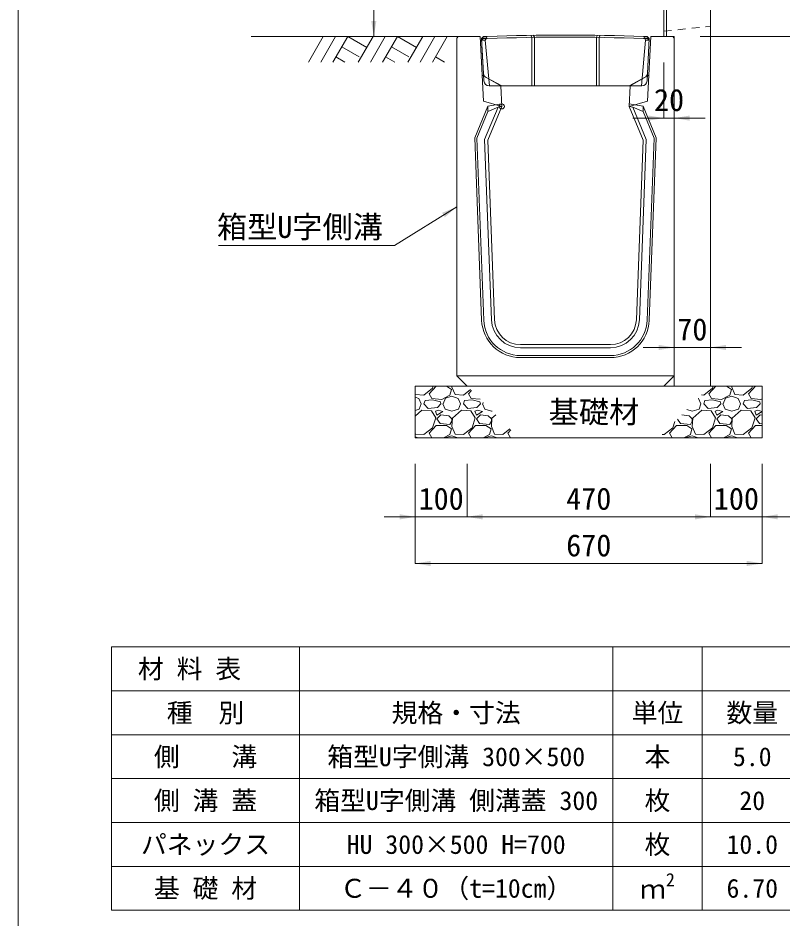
# Model space of a CAD drawing. Units: millimetres at full size. Extents: x 187207 to 255567, y 882048 to 905686.
# Drawn here: x 205297 to 206774, y 892363 to 894101 of the extents above; entities that cross this region are included whole.
import ezdxf
from ezdxf.enums import TextEntityAlignment as Align

# ---------------------------------------------------------------- set-up
doc = ezdxf.new("R2010")
doc.units = ezdxf.units.MM
doc.header["$LTSCALE"] = 20
doc.header["$PDMODE"] = 32
doc.header["$PDSIZE"] = 10
doc.linetypes.add('DASHED', pattern=[7.5, 6, -1.5])
doc.linetypes.add('USER2', pattern=[1.35, 0.75, -0.6])
for name, color, linetype, lineweight in [('0_2', 7, 'Continuous', 20), ('Defpoints_3', 8, 'Continuous', 0), ('パネックス', 2, 'Continuous', 13), ('図枠', 5, 'Continuous', 13), ('基礎材', 7, 'Continuous', 15), ('寸法・材料表', 7, 'Continuous', 13), ('寸法線', 7, 'Continuous', 13), ('引出線', 4, 'Continuous', 13), ('箱型U字側溝', 2, 'Continuous', 9), ('ﾊｯﾁﾝｸﾞ', 7, 'Continuous', 5)]:
    doc.layers.add(name, color=color, linetype=linetype, lineweight=lineweight)
doc.styles.add('ＭＳ ゴシック', font='')
doc.styles.get('ＭＳ ゴシック').set_extended_font_data('MS Gothic')

# ---------------------------------------------------------------- blocks, each defined once
blk = doc.blocks.new('filled_arrow')
at = {"color": 0, "linetype": 'Continuous', "lineweight": -2}
blk.add_solid([(7.5, 1.25), (0, 0), (7.5, -1.25)], dxfattribs=at)

msp = doc.modelspace()

# ---------------------------------------------------------------- linework, layer by layer
at = {"layer": '0_2'}
msp.add_line((206147.37, 894065.37), (205747.37, 894065.37), dxfattribs=at)
at = {"layer": 'Defpoints_3'}
for p, q in [((205477.92, 892887.01), (207416.83, 892887.01)), ((205477.92, 892887.01), (205477.92, 892801.83)), ((205840.92, 892887.01), (205840.92, 892801.83)), ((206445.92, 892887.01), (206445.92, 892801.83)), ((206618.23, 892887.01), (206618.23, 892801.83))]:
    msp.add_line(p, q, dxfattribs=at)
at = {"layer": 'パネックス'}
for p, q in [((206544.37, 894065.37), (206544.37, 894760.37)), ((206634.37, 894765.37), (206634.37, 893390.37)), ((206564.37, 894065.37), (206544.37, 894065.37)), ((206564.37, 893390.37), (206564.37, 894065.37)), ((206634.37, 893390.37), (206564.37, 893390.37))]:
    msp.add_line(p, q, dxfattribs=at)
at = {"layer": 'パネックス', "lineweight": 5}
msp.add_line((206549.37, 894765.37), (206549.37, 894065.37), dxfattribs=at)
at = {"layer": 'パネックス', "linetype": 'USER2', "lineweight": 9}
msp.add_line((206544.37, 894075.37), (206634.37, 894085.37), dxfattribs=at)
at = {"layer": '図枠'}
msp.add_line((205297.37, 904948.33), (205297.37, 882048.33), dxfattribs=at)
at = {"layer": '基礎材'}
for p, q in [((206064.37, 893390.37), (206734.37, 893390.37)), ((206064.37, 893390.37), (206064.37, 893290.37)), ((206734.37, 893390.37), (206734.37, 893290.37)), ((206064.37, 893290.37), (206734.37, 893290.37))]:
    msp.add_line(p, q, dxfattribs=at)
at = {"layer": '寸法・材料表'}
for p, q in [((205477.92, 892801.83), (207416.83, 892801.83)), ((205477.92, 892801.83), (205477.92, 892378.33)), ((205840.92, 892801.83), (205840.92, 892378.33)), ((206445.92, 892801.83), (206445.92, 892378.33)), ((206618.23, 892801.83), (206618.23, 892378.33)), ((205477.92, 892717.13), (207416.83, 892717.13)), ((205477.92, 892632.43), (207416.83, 892632.43)), ((205477.92, 892547.73), (207416.83, 892547.73)), ((205477.92, 892463.03), (207416.83, 892463.03)), ((205477.92, 892378.33), (207416.83, 892378.33))]:
    msp.add_line(p, q, dxfattribs=at)
at = {"layer": '寸法線'}
for p, q in [((205984.37, 894065.37), (205984.37, 894765.37)), ((206097.37, 894065.37), (205984.37, 894065.37)), ((206614.37, 894065.37), (206939.8, 894065.37)), ((206544.37, 894015.37), (206544.37, 893907.78)), ((206564.37, 894015.37), (206564.37, 893907.78)), ((206624.37, 893907.78), (206484.37, 893907.78)), ((206504.37, 893464.89), (206694.37, 893464.89)), ((206564.37, 893415.37), (206564.37, 893464.89)), ((206634.37, 893415.37), (206634.37, 893464.89)), ((206064.37, 893240.37), (206064.37, 893137.9)), ((206064.37, 893240.37), (206064.37, 893047.93)), ((206164.37, 893240.37), (206164.37, 893137.9)), ((206164.37, 893240.37), (206164.37, 893137.9)), ((206634.37, 893240.37), (206634.37, 893137.9)), ((206634.37, 893240.37), (206634.37, 893137.9)), ((206734.37, 893240.37), (206734.37, 893137.9)), ((206734.37, 893240.37), (206734.37, 893047.93)), ((206004.37, 893137.9), (206224.37, 893137.9)), ((206164.37, 893137.9), (206634.37, 893137.9)), ((206574.37, 893137.9), (206794.37, 893137.9)), ((206734.37, 893047.93), (206064.37, 893047.93))]:
    msp.add_line(p, q, dxfattribs=at)
at = {"layer": '引出線'}
msp.add_lwpolyline([(206144.37, 893736.37), (206024.16, 893662.09), (205684.16, 893662.09)], dxfattribs=at)
at = {"layer": '箱型U字側溝'}
for p, q in [((206192.58, 894061.23), (206203.44, 894061.23)), ((206505.28, 894061.23), (206516.15, 894061.23)), ((206204.49, 893930.83), (206204.62, 893920.71)), ((206224.38, 893929.17), (206231.37, 893930.37)), ((206484.37, 893929.17), (206477.37, 893930.37)), ((206504.25, 893930.83), (206504.13, 893920.71)), ((206198.33, 893866.46), (206211.55, 893518.25)), ((206217.55, 893518.47), (206204.37, 893865.37)), ((206441.24, 893470.37), (206267.51, 893470.37)), ((206267.51, 893464.37), (206441.24, 893464.37)), ((206441.24, 893449.37), (206267.51, 893449.37)), ((206267.51, 893445.37), (206441.24, 893445.37)), ((206144.37, 893410.37), (206564.37, 893410.37))]:
    msp.add_line(p, q, dxfattribs=at)
at = {"layer": '箱型U字側溝', "lineweight": 18}
msp.add_line((206206.91, 893970.23), (206501.81, 893970.23), dxfattribs=at)
at = {"layer": '箱型U字側溝', "lineweight": 13}
msp.add_line((206441.24, 893470.37), (206267.51, 893470.37), dxfattribs=at)
for points in [[(206229.37, 893970.37), (206193.37, 893990.37), (206189.37, 894065.37), (206147.37, 894065.37), (206144.37, 894062.37), (206144.37, 893410.37), (206164.37, 893390.37), (206544.37, 893390.37), (206564.37, 893410.37), (206564.37, 894062.37), (206561.37, 894065.37), (206519.37, 894065.37), (206515.37, 893990.37), (206479.37, 893970.37), (206477.37, 893930.37), (206504.37, 893865.37), (206491.2, 893518.47)], [(206217.55, 893518.47), (206204.37, 893865.37), (206231.37, 893930.37), (206229.37, 893970.37)]]:
    msp.add_lwpolyline(points, dxfattribs=at)
at = {"layer": '箱型U字側溝', "lineweight": 18}
for points in [[(206196.15, 893994.19), (206192.58, 894061.23), (206196.36, 894065.23)], [(206203.36, 894065.23), (206196.36, 894065.23), (206192.58, 894061.23), (206196.92, 893979.69)], [(206511.8, 893979.69), (206516.15, 894061.23), (206512.36, 894065.23), (206505.36, 894065.23)], [(206512.36, 894065.23), (206516.15, 894061.23), (206512.57, 893994.19)], [(206507.24, 893985.87), (206477.46, 893970.23), (206231.27, 893970.23), (206201.49, 893985.87)]]:
    msp.add_lwpolyline(points, dxfattribs=at)
at = {"layer": '箱型U字側溝', "color": 5}
for points in [[(206196.36, 894062.32), (206201.74, 894062.23), (206199.58, 894058.23), (206192.73, 894058.34)], [(206512.36, 894062.32), (206506.98, 894062.23), (206509.15, 894058.23), (206515.99, 894058.34)]]:
    msp.add_lwpolyline(points, close=True, dxfattribs=at)
at = {"layer": '箱型U字側溝', "color": 5, "linetype": 'DASHED'}
for points in [[(206207.43, 893970.23), (206199.58, 894058.23), (206203.36, 894065.23)], [(206501.3, 893970.23), (206509.15, 894058.23), (206505.36, 894065.23)]]:
    msp.add_lwpolyline(points, dxfattribs=at)
at = {"layer": '箱型U字側溝'}
for points in [[(206287.3, 894067.64), (206289.36, 894063.67), (206289.36, 893970.23)], [(206294.36, 893970.23), (206294.36, 894063.75), (206292.3, 894067.72)], [(206414.36, 893970.23), (206414.36, 894063.75), (206416.42, 894067.72)], [(206419.36, 893970.23), (206419.36, 894063.67), (206421.42, 894067.64)], [(206204.37, 893865.37), (206231.37, 893930.37), (206231.12, 893935.4), (206204.49, 893930.83), (206179.18, 893869.9), (206192.56, 893517.52)], [(206196.56, 893517.68), (206183.21, 893869.17), (206204.67, 893920.83), (206224.38, 893929.17), (206198.33, 893866.46)], [(206516.18, 893517.52), (206529.56, 893869.9), (206504.25, 893930.83), (206477.63, 893935.4), (206477.37, 893930.37), (206504.37, 893865.37), (206491.2, 893518.47)], [(206497.2, 893518.25), (206510.42, 893866.46), (206484.37, 893929.17), (206504.13, 893920.71), (206525.53, 893869.17), (206512.19, 893517.68)]]:
    msp.add_lwpolyline(points, dxfattribs=at)
at = {"layer": '箱型U字側溝', "linetype": 'DASHED', "lineweight": 13}
for points in [[(206231.37, 893930.37), (206196.04, 893940.37), (206193.37, 893990.37)], [(206477.37, 893930.37), (206512.71, 893940.37), (206515.37, 893990.37)]]:
    msp.add_lwpolyline(points, dxfattribs=at)
at = {"layer": '箱型U字側溝', "lineweight": 18}
for centre, radius, start, end in [((206354.36, 890266.56), 3801.67, 87.72365, 92.27635), ((206206.14, 893994.72), 10, 183.05288, 242.29297), ((206502.59, 893994.72), 10, 297.70703, 356.94712), ((206206.91, 893980.23), 10, 183.05288, 270), ((206501.81, 893980.23), 10, 270, 356.94712)]:
    msp.add_arc(centre, radius, start, end, dxfattribs=at)
at = {"layer": '箱型U字側溝'}
for centre, radius, start, end in [((206354.36, 890266.56), 3797.67, 87.72245, 92.27755), ((206267.51, 893520.37), 75, 182.17474, 270), ((206267.51, 893520.37), 71, 182.17474, 270), ((206267.51, 893520.37), 56, 182.17474, 270), ((206267.51, 893520.37), 50, 182.17474, 270), ((206441.24, 893520.37), 50, 270, 357.82526), ((206441.24, 893520.37), 56, 270, 357.82526), ((206441.24, 893520.37), 71, 270, 357.82526), ((206441.24, 893520.37), 75, 270, 357.82526)]:
    msp.add_arc(centre, radius, start, end, dxfattribs=at)
at = {"layer": '箱型U字側溝', "lineweight": 13}
for centre, start, end in [((206267.51, 893520.37), 182.17474, 270), ((206441.24, 893520.37), 270, 357.82526)]:
    msp.add_arc(centre, 50, start, end, dxfattribs=at)
at = {"layer": '箱型U字側溝'}
msp.add_point((206231.37, 893930.37), dxfattribs=at)
at = {"layer": 'ﾊｯﾁﾝｸﾞ', "lineweight": 9}
for p, q in [((205886.81, 894065.37), (205858.17, 894015.75)), ((205910.44, 894065.37), (205881.79, 894015.75)), ((205934.06, 894065.37), (205905.41, 894015.75)), ((205934.06, 894065.37), (205970.63, 894044.26)), ((205982.81, 894065.37), (205954.17, 894015.75)), ((206006.44, 894065.37), (205977.79, 894015.75)), ((206030.06, 894065.37), (206001.41, 894015.75)), ((206030.06, 894065.37), (206066.62, 894044.26)), ((206078.81, 894065.37), (206050.16, 894015.75)), ((206102.43, 894065.37), (206073.79, 894015.75)), ((206126.06, 894065.37), (206097.41, 894015.75)), ((205922.64, 894045.59), (205956.05, 894026.3)), ((206018.63, 894045.59), (206052.05, 894026.3)), ((205911.21, 894025.8), (205928.63, 894015.75)), ((206007.21, 894025.8), (206024.63, 894015.75)), ((206103.21, 894025.8), (206120.63, 894015.75))]:
    msp.add_line(p, q, dxfattribs=at)
at = {"layer": 'ﾊｯﾁﾝｸﾞ'}
for p, q in [((206081.11, 893373.09), (206097.88, 893386.04)), ((206091.02, 893375.37), (206104.52, 893390.37)), ((206097.88, 893386.04), (206099.26, 893390.37)), ((206124.9, 893390.37), (206134.45, 893383.75)), ((206135.31, 893390.37), (206135.21, 893388.33)), ((206135.21, 893388.33), (206141.31, 893373.85)), ((206621.38, 893373.09), (206638.14, 893386.04)), ((206631.28, 893375.37), (206644.78, 893390.37)), ((206638.14, 893386.04), (206639.53, 893390.37)), ((206665.16, 893390.37), (206674.72, 893383.75)), ((206675.58, 893390.37), (206675.48, 893388.33)), ((206675.48, 893388.33), (206681.57, 893373.85)), ((206697.58, 893373.09), (206714.34, 893386.04)), ((206707.48, 893375.37), (206720.98, 893390.37)), ((206714.34, 893386.04), (206715.73, 893390.37)), ((206064.37, 893375.6), (206065.11, 893373.85)), ((206064.37, 893368.79), (206071.21, 893366.23)), ((206065.11, 893373.85), (206081.11, 893373.09)), ((206096.35, 893366.23), (206091.02, 893375.37)), ((206131.4, 893373.09), (206115.4, 893364.7)), ((206118.45, 893356.32), (206123.02, 893366.99)), ((206123.02, 893366.99), (206135.21, 893370.8)), ((206134.45, 893383.75), (206131.4, 893373.09)), ((206135.21, 893370.8), (206147.41, 893366.23)), ((206141.31, 893373.85), (206157.31, 893373.09)), ((206157.31, 893373.09), (206171.05, 893383.7)), ((206167.22, 893375.37), (206172.98, 893381.77)), ((206172.55, 893366.23), (206167.22, 893375.37)), ((206617.31, 893373.28), (206621.38, 893373.09)), ((206636.62, 893366.23), (206631.28, 893375.37)), ((206671.67, 893373.09), (206655.67, 893364.7)), ((206658.71, 893356.32), (206663.29, 893366.99)), ((206663.29, 893366.99), (206675.48, 893370.8)), ((206674.72, 893383.75), (206671.67, 893373.09)), ((206675.48, 893370.8), (206687.67, 893366.23)), ((206681.57, 893373.85), (206697.58, 893373.09)), ((206712.82, 893366.23), (206707.48, 893375.37)), ((206071.21, 893366.23), (206075.78, 893356.32)), ((206071.97, 893345.65), (206075.78, 893356.32)), ((206081.11, 893356.32), (206083.4, 893362.42)), ((206089.49, 893347.18), (206081.11, 893356.32)), ((206097.88, 893363.94), (206083.4, 893362.42)), ((206115.4, 893364.7), (206096.35, 893366.23)), ((206113.12, 893360.13), (206097.88, 893363.94)), ((206113.88, 893356.32), (206107.02, 893348.7)), ((206113.88, 893356.32), (206113.12, 893360.13)), ((206117.69, 893356.32), (206122.26, 893345.65)), ((206147.41, 893366.23), (206151.98, 893356.32)), ((206148.17, 893345.65), (206151.98, 893356.32)), ((206157.31, 893356.32), (206159.6, 893362.42)), ((206165.69, 893347.18), (206157.31, 893356.32)), ((206174.08, 893363.94), (206159.6, 893362.42)), ((206189.9, 893364.84), (206172.55, 893366.23)), ((206189.32, 893360.13), (206174.08, 893363.94)), ((206190.08, 893356.32), (206183.22, 893348.7)), ((206190.08, 893356.32), (206189.32, 893360.13)), ((206193.89, 893356.32), (206198.46, 893345.65)), ((206194.65, 893356.32), (206195.78, 893358.96)), ((206610.59, 893366.56), (206611.47, 893366.23)), ((206611.47, 893366.23), (206616.04, 893356.32)), ((206612.23, 893345.65), (206616.04, 893356.32)), ((206621.38, 893356.32), (206623.66, 893362.42)), ((206629.76, 893347.18), (206621.38, 893356.32)), ((206638.14, 893363.94), (206623.66, 893362.42)), ((206655.67, 893364.7), (206636.62, 893366.23)), ((206653.38, 893360.13), (206638.14, 893363.94)), ((206654.14, 893356.32), (206647.28, 893348.7)), ((206654.14, 893356.32), (206653.38, 893360.13)), ((206657.95, 893356.32), (206662.52, 893345.65)), ((206687.67, 893366.23), (206692.24, 893356.32)), ((206688.43, 893345.65), (206692.24, 893356.32)), ((206697.58, 893356.32), (206699.86, 893362.42)), ((206705.96, 893347.18), (206697.58, 893356.32)), ((206714.34, 893363.94), (206699.86, 893362.42)), ((206731.87, 893364.7), (206712.82, 893366.23)), ((206729.58, 893360.13), (206714.34, 893363.94)), ((206730.34, 893356.32), (206723.48, 893348.7)), ((206730.34, 893356.32), (206729.58, 893360.13)), ((206734.37, 893366.02), (206731.87, 893364.7)), ((206734.15, 893356.32), (206734.37, 893355.8)), ((206064.37, 893343.42), (206071.97, 893345.65)), ((206077.3, 893344.13), (206064.37, 893332.33)), ((206095.59, 893342.61), (206077.3, 893344.13)), ((206107.02, 893348.7), (206089.49, 893347.18)), ((206103.97, 893328.89), (206095.59, 893342.61)), ((206108.54, 893344.13), (206103.21, 893341.84)), ((206103.21, 893341.84), (206106.26, 893334.22)), ((206106.26, 893334.22), (206117.69, 893341.08)), ((206113.88, 893334.99), (206106.26, 893327.37)), ((206117.69, 893341.08), (206108.54, 893344.13)), ((206129.12, 893332.7), (206113.88, 893334.99)), ((206122.26, 893345.65), (206135.21, 893341.84)), ((206135.21, 893327.37), (206129.12, 893332.7)), ((206135.21, 893341.84), (206148.17, 893345.65)), ((206153.5, 893344.13), (206135.98, 893328.13)), ((206171.79, 893342.61), (206153.5, 893344.13)), ((206183.22, 893348.7), (206165.69, 893347.18)), ((206180.17, 893328.89), (206171.79, 893342.61)), ((206184.74, 893344.13), (206179.41, 893341.84)), ((206179.41, 893341.84), (206182.46, 893334.22)), ((206182.46, 893334.22), (206193.89, 893341.08)), ((206190.08, 893334.99), (206182.46, 893327.37)), ((206193.89, 893341.08), (206184.74, 893344.13)), ((206205.32, 893332.7), (206190.08, 893334.99)), ((206198.46, 893345.65), (206211.41, 893341.84)), ((206211.41, 893327.37), (206205.32, 893332.7)), ((206211.41, 893341.84), (206212.56, 893342.18)), ((206219.72, 893335.02), (206212.18, 893328.13)), ((206593.18, 893332.7), (206578.88, 893334.85)), ((206588.92, 893344.89), (206599.28, 893341.84)), ((206599.28, 893327.37), (206593.18, 893332.7)), ((206599.28, 893341.84), (206612.23, 893345.65)), ((206617.57, 893344.13), (206600.04, 893328.13)), ((206635.85, 893342.61), (206617.57, 893344.13)), ((206647.28, 893348.7), (206629.76, 893347.18)), ((206644.24, 893328.89), (206635.85, 893342.61)), ((206648.81, 893344.13), (206643.47, 893341.84)), ((206643.47, 893341.84), (206646.52, 893334.22)), ((206646.52, 893334.22), (206657.95, 893341.08)), ((206654.14, 893334.99), (206646.52, 893327.37)), ((206657.95, 893341.08), (206648.81, 893344.13)), ((206669.38, 893332.7), (206654.14, 893334.99)), ((206662.52, 893345.65), (206675.48, 893341.84)), ((206675.48, 893327.37), (206669.38, 893332.7)), ((206675.48, 893341.84), (206688.43, 893345.65)), ((206693.77, 893344.13), (206676.24, 893328.13)), ((206712.05, 893342.61), (206693.77, 893344.13)), ((206723.48, 893348.7), (206705.96, 893347.18)), ((206720.44, 893328.89), (206712.05, 893342.61)), ((206725.01, 893344.13), (206719.67, 893341.84)), ((206719.67, 893341.84), (206722.72, 893334.22)), ((206722.72, 893334.22), (206734.15, 893341.08)), ((206730.34, 893334.99), (206722.72, 893327.37)), ((206734.15, 893341.08), (206725.01, 893344.13)), ((206734.37, 893334.38), (206730.34, 893334.99)), ((206097.88, 893309.84), (206103.97, 893328.89)), ((206106.26, 893327.37), (206112.35, 893318.22)), ((206112.35, 893318.22), (206131.4, 893315.94)), ((206131.4, 893315.94), (206135.21, 893322.79)), ((206135.98, 893328.13), (206135.21, 893312.13)), ((206135.21, 893322.79), (206135.21, 893327.37)), ((206174.08, 893309.84), (206180.17, 893328.89)), ((206182.46, 893327.37), (206188.55, 893318.22)), ((206188.55, 893318.22), (206207.6, 893315.94)), ((206207.6, 893315.94), (206211.41, 893322.79)), ((206212.18, 893328.13), (206211.41, 893312.13)), ((206211.41, 893322.79), (206211.41, 893327.37)), ((206561.94, 893309.84), (206565.74, 893321.71)), ((206570.75, 893326.72), (206576.42, 893318.22)), ((206576.42, 893318.22), (206595.47, 893315.94)), ((206595.47, 893315.94), (206599.28, 893322.79)), ((206600.04, 893328.13), (206599.28, 893312.13)), ((206599.28, 893322.79), (206599.28, 893327.37)), ((206638.14, 893309.84), (206644.24, 893328.89)), ((206646.52, 893327.37), (206652.62, 893318.22)), ((206652.62, 893318.22), (206671.67, 893315.94)), ((206671.67, 893315.94), (206675.48, 893322.79)), ((206676.24, 893328.13), (206675.48, 893312.13)), ((206675.48, 893322.79), (206675.48, 893327.37)), ((206714.34, 893309.84), (206720.44, 893328.89)), ((206722.72, 893327.37), (206728.82, 893318.22)), ((206728.82, 893318.22), (206734.37, 893317.56)), ((206064.37, 893299.4), (206065.11, 893297.65)), ((206065.11, 893297.65), (206081.11, 893296.89)), ((206081.11, 893296.89), (206097.88, 893309.84)), ((206091.02, 893299.17), (206104.73, 893314.41)), ((206096.15, 893290.37), (206091.02, 893299.17)), ((206104.73, 893314.41), (206124.55, 893314.41)), ((206124.55, 893314.41), (206134.45, 893307.55)), ((206134.45, 893307.55), (206131.4, 893296.89)), ((206135.21, 893312.13), (206141.31, 893297.65)), ((206141.31, 893297.65), (206157.31, 893296.89)), ((206157.31, 893296.89), (206174.08, 893309.84)), ((206167.22, 893299.17), (206180.93, 893314.41)), ((206172.35, 893290.37), (206167.22, 893299.17)), ((206180.93, 893314.41), (206200.75, 893314.41)), ((206200.75, 893314.41), (206210.65, 893307.55)), ((206210.65, 893307.55), (206207.6, 893296.89)), ((206211.41, 893312.13), (206217.51, 893297.65)), ((206217.51, 893297.65), (206233.51, 893296.89)), ((206233.51, 893296.89), (206247.25, 893307.5)), ((206243.42, 893299.17), (206249.18, 893305.57)), ((206248.55, 893290.37), (206243.42, 893299.17)), ((206545.18, 893296.89), (206561.94, 893309.84)), ((206555.08, 893299.17), (206568.8, 893314.41)), ((206560.22, 893290.37), (206555.08, 893299.17)), ((206568.8, 893314.41), (206588.61, 893314.41)), ((206588.61, 893314.41), (206598.52, 893307.55)), ((206598.52, 893307.55), (206595.47, 893296.89)), ((206599.28, 893312.13), (206605.37, 893297.65)), ((206605.37, 893297.65), (206621.38, 893296.89)), ((206621.38, 893296.89), (206638.14, 893309.84)), ((206631.28, 893299.17), (206645, 893314.41)), ((206636.42, 893290.37), (206631.28, 893299.17)), ((206645, 893314.41), (206664.81, 893314.41)), ((206664.81, 893314.41), (206674.72, 893307.55)), ((206674.72, 893307.55), (206671.67, 893296.89)), ((206675.48, 893312.13), (206681.57, 893297.65)), ((206681.57, 893297.65), (206697.58, 893296.89)), ((206697.58, 893296.89), (206714.34, 893309.84)), ((206707.48, 893299.17), (206721.2, 893314.41)), ((206712.62, 893290.37), (206707.48, 893299.17)), ((206721.2, 893314.41), (206734.37, 893314.41)), ((206064.37, 893292.59), (206070.29, 893290.37)), ((206131.4, 893296.89), (206118.97, 893290.37)), ((206122.84, 893290.37), (206123.02, 893290.79)), ((206123.02, 893290.79), (206135.21, 893294.6)), ((206135.21, 893294.6), (206146.49, 893290.37)), ((206207.6, 893296.89), (206195.17, 893290.37)), ((206199.04, 893290.37), (206199.22, 893290.79)), ((206199.22, 893290.79), (206211.41, 893294.6)), ((206211.41, 893294.6), (206222.69, 893290.37)), ((206541.11, 893297.08), (206545.18, 893296.89)), ((206595.47, 893296.89), (206583.03, 893290.37)), ((206586.91, 893290.37), (206587.09, 893290.79)), ((206587.09, 893290.79), (206599.28, 893294.6)), ((206599.28, 893294.6), (206610.56, 893290.37)), ((206671.67, 893296.89), (206659.23, 893290.37)), ((206663.11, 893290.37), (206663.29, 893290.79)), ((206663.29, 893290.79), (206675.48, 893294.6)), ((206675.48, 893294.6), (206686.76, 893290.37))]:
    msp.add_line(p, q, dxfattribs=at)

# ---------------------------------------------------------------- block references
at = {"layer": '寸法線', "xscale": 4, "yscale": 4}
for p, rotation in [((205984.37, 894065.37), 90), ((206544.37, 893907.78), 180), ((206564.37, 893464.89), 180), ((206064.37, 893137.9), 180), ((206634.37, 893137.9), 180), ((206634.37, 893137.9), 180), ((206734.37, 893047.93), 180)]:
    msp.add_blockref('filled_arrow', p, dxfattribs=dict(at, rotation=rotation))
for p in [(206564.37, 893907.78), (206634.37, 893464.89), (206164.37, 893137.9), (206164.37, 893137.9), (206734.37, 893137.9), (206064.37, 893047.93)]:
    msp.add_blockref('filled_arrow', p, dxfattribs=at)
at = {"layer": '引出線', "xscale": 4, "yscale": 4, "rotation": 211.7}
msp.add_blockref('filled_arrow', (206144.37, 893736.37), dxfattribs=at)

# ---------------------------------------------------------------- texts
at = {"layer": '寸法・材料表', "style": 'ＭＳ ゴシック'}
msp.add_text('\u3000材 料 表', height=36.55, dxfattribs=at).set_placement((205479.08, 892844.42), align=Align.MIDDLE_LEFT)
for s, p in [('種\u3000別', (205659.42, 892759.48)), ('規格・寸法', (206143.42, 892759.48)), ('単位', (206532.07, 892759.48)), ('数量', (206715.03, 892759.48)), ('側\u3000\u3000溝', (205659.42, 892674.78)), ('箱型U字側溝 300×500', (206143.42, 892674.78)), ('本', (206532.07, 892674.78)), ('5.0', (206715.03, 892674.78)), ('側 溝 蓋', (205659.42, 892590.08)), ('箱型U字側溝 側溝蓋 300', (206143.42, 892590.08)), ('枚', (206532.07, 892590.08)), ('20', (206715.03, 892590.08)), ('パネックス', (205659.42, 892505.38)), ('HU 300×500 H=700', (206143.42, 892505.38)), ('枚', (206532.07, 892505.38)), ('10.0', (206715.03, 892505.38)), ('基 礎 材', (205659.42, 892420.68)), ('Ｃ－４０（t=10cm）', (206143.42, 892420.68)), ('6.70', (206715.03, 892420.68))]:
    msp.add_text(s, height=36.55, dxfattribs=at).set_placement(p, align=Align.MIDDLE_CENTER)
for s, height, p in [('2', 25.59, (206548.28, 892416.71)), ('ｍ', 36.55, (206498.42, 892389.76))]:
    msp.add_text(s, height=height, dxfattribs=at).set_placement(p, align=Align.BOTTOM_LEFT)
at = {"layer": '寸法線', "style": 'ＭＳ ゴシック'}
for s, p in [('20', (206554.37, 893942.78)), ('70', (206599.37, 893499.89)), ('基礎材', (206409.39, 893340.37)), ('100', (206114.37, 893172.9)), ('470', (206399.37, 893172.9)), ('100', (206684.37, 893172.9)), ('670', (206399.37, 893082.93))]:
    msp.add_text(s, height=42.72, dxfattribs=at).set_placement(p, align=Align.MIDDLE_CENTER)
at = {"layer": '引出線', "style": 'ＭＳ ゴシック'}
msp.add_text('箱型U字側溝', height=42.72, dxfattribs=at).set_placement((205841.66, 893719.06), align=Align.TOP_CENTER)

doc.saveas('drawing.dxf')
